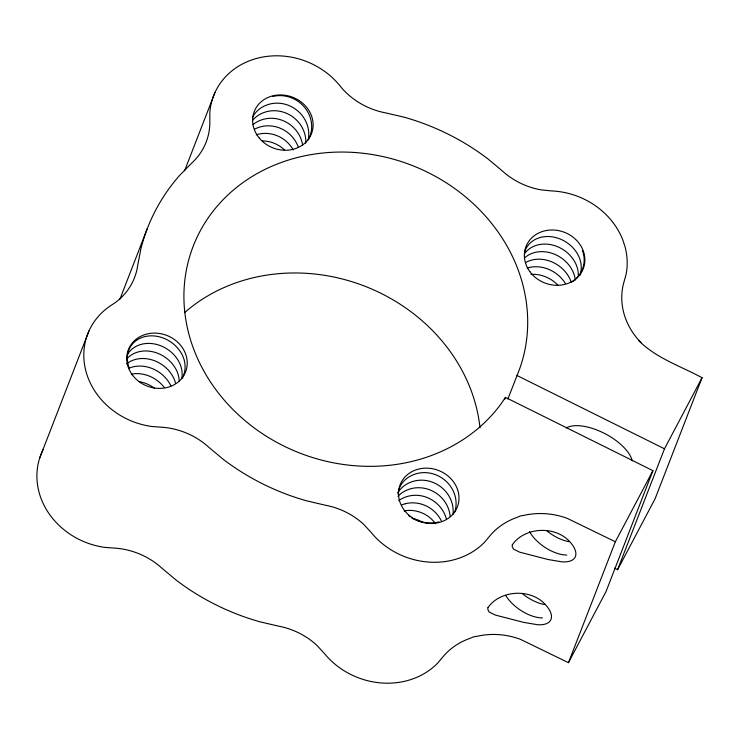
<?xml version="1.0" encoding="UTF-8"?>
<svg xmlns="http://www.w3.org/2000/svg" width="739" height="739" viewBox="0 0 739 739"><rect width="100%" height="100%" fill="white"/><g stroke="black" fill="none" stroke-linecap="round" stroke-linejoin="round"><path stroke-width="1.11" d="M39.675 458.115L89.031 330.804M119.884 299.277L147.273 228.656M184.611 170.746L214.91 92.643M504.608 399.513L505.439 397.379L652.925 470.678L606.026 591.588L568.457 662.671L520.228 639.235A70.066 62.03 21.2 0 0 478.318 636.03L473.357 636.907L470.373 638.228A70.066 62.03 21.2 0 0 444.084 655.493L437.488 663.317A73.937 65.457 21.2 0 1 324.218 653.294L316.772 645.23A69.752 61.753 21.2 0 0 278.215 626.072L259.648 621.73A223.196 197.618 21.2 0 1 176.63 580.475L162.137 568.393A69.752 61.753 21.2 0 0 116.392 548.246L104.883 547.396A73.937 65.457 21.2 0 1 43.121 449.654M507.869 399.042L519.6 368.973A174.376 154.386 21.2 0 0 333.234 152.243A174.376 154.386 21.2 0 0 211.234 383.079A174.376 154.386 21.2 0 0 501.495 403.245L505.439 397.379M568.457 662.671L615.356 541.761L652.925 470.678M614.488 568.18L617.582 569.723L664.481 448.804L702.05 377.721C680.564 366.064 656.056 358.166 638.524 340.43M702.05 377.721L655.151 498.64L617.582 569.723M516.995 375.504L664.481 448.804M615.356 541.761L567.127 518.316A70.066 62.03 21.2 0 0 525.217 515.12L520.265 515.998L517.272 517.318A70.066 62.03 21.2 0 0 490.982 534.583L484.387 542.408A73.937 65.457 21.2 0 1 371.117 532.376L363.671 524.321A69.752 61.753 21.2 0 0 325.114 505.162L306.546 500.82A223.196 197.618 21.2 0 1 223.529 459.566L209.035 447.483A69.752 61.753 21.2 0 0 163.291 427.336L151.781 426.486A73.937 65.457 21.2 0 1 87.036 374.95A73.937 65.457 21.2 0 1 111.663 304.995L114.73 303.008A69.752 61.753 21.2 0 0 137.75 265.033L140.983 248.369A223.196 197.618 21.2 0 1 179.438 175.605L191.503 163.301A69.752 61.753 21.2 0 0 209.848 123.007L209.839 112.513A73.937 65.457 21.2 0 1 261.07 57.365A73.937 65.457 21.2 0 1 339.875 85.706L342.305 88.68A69.752 61.753 21.2 0 0 385.878 112.928L404.436 117.27A223.196 197.618 21.2 0 1 487.454 158.525L501.957 170.607A69.752 61.753 21.2 0 0 540.514 189.775L551.58 190.93A73.937 65.457 21.2 0 1 622.728 239.75L624.982 246.558A73.937 65.457 21.2 0 1 626.118 274.243L623.42 284.007A70.066 62.03 21.2 0 0 641.064 342.711M566.37 427.881A39.056 18.059 27.9 0 1 603.883 433.109A39.056 18.059 27.9 0 1 632.27 460.905M184.538 312.68A174.376 154.386 21.2 0 1 365.02 286.279A174.376 154.386 21.2 0 1 479.99 427.798M302.62 145.269A30.345 28.156 35.2 0 0 263.869 119.182A30.345 25.015 12 0 0 253.006 124.577M272.663 96.513A30.345 28.156 35.2 0 1 304.699 107.469A30.345 28.156 35.2 0 1 308.181 139.902M308.292 139.163A30.345 28.156 35.2 0 0 269.735 104.07A30.345 25.015 12 0 0 252.784 116.993M305.78 143.144A30.345 28.156 35.2 0 0 266.807 111.626A30.345 25.015 12 0 0 252.452 120.512M254.336 129.307A30.345 25.015 12 0 1 260.941 126.729A30.345 28.156 35.2 0 1 298.408 147.449M293.207 149.888A30.345 28.156 35.2 0 0 258.013 134.295A30.345 25.015 12 0 0 256.276 134.794M262.336 140.937A30.345 28.156 35.2 0 1 284.515 149.989M126.646 363.81A30.345 25.311 32.8 0 1 174.524 380.003A30.345 27.86 4.9 0 1 175.577 383.375M127.219 358.433A30.345 25.311 32.8 0 1 154.386 352.17A30.345 25.311 32.8 0 1 177.452 372.447A30.345 27.86 4.9 0 1 179.207 381.019M129.196 367.976A30.345 25.311 32.8 0 1 145.98 336.365A30.345 25.311 32.8 0 1 183.318 357.334A30.345 27.86 4.9 0 1 182.598 377.786M127.32 354.702A30.345 25.311 32.8 0 1 154.608 343.977A30.345 25.311 32.8 0 1 180.381 364.89A30.345 27.86 4.9 0 1 181.785 378.673M129.371 368.059A30.345 25.311 32.8 0 1 170.885 385.915M131.33 374.146A30.345 25.311 32.8 0 1 164.15 387.264M139.08 381.601A30.345 25.311 32.8 0 1 154.516 388.252M397.933 496.294A30.345 25.015 12 0 1 411.217 488.627A30.345 28.156 35.2 0 1 450.153 516.533M438.929 521.919A30.345 25.015 12 0 1 411.789 517.808M410.228 516.81A30.345 25.015 12 0 1 408.741 515.739M398.025 493.985A30.345 25.015 12 0 1 417.082 473.514A30.345 28.156 35.2 0 1 447.215 482.355A30.345 28.156 35.2 0 1 454.744 512.062M452.97 514.39A30.345 28.156 35.2 0 0 414.145 481.08A30.345 25.015 12 0 0 397.961 492.608M446.291 518.676A30.345 28.156 35.2 0 0 408.279 496.192A30.345 25.015 12 0 0 398.764 500.571M405.351 503.749A30.345 28.156 35.2 0 1 441.414 521.004M401.933 504.848A30.345 25.015 12 0 1 405.351 503.739M412.307 518.445A30.345 28.156 35.2 0 1 422.874 522.399M404.196 510.908A30.345 28.156 35.2 0 1 435.585 523.72M524.33 254.031A30.345 25.311 32.8 0 1 551.673 244.831A30.345 25.311 32.8 0 1 576.549 265.56A30.345 27.86 4.9 0 1 578.304 275.878M524.505 252.193A30.345 25.311 32.8 0 1 550.98 236.683A30.345 25.311 32.8 0 1 579.478 258.003A30.345 27.86 4.9 0 1 580.05 275.185M575.256 279.942A30.345 27.86 4.9 0 0 573.612 273.125A30.345 25.311 32.8 0 0 524.514 257.976M525.494 262.65A30.345 25.311 32.8 0 1 570.684 280.672A30.345 27.86 4.9 0 1 571.265 282.353M582.406 250.456A30.345 27.86 4.9 0 1 572.466 281.735M530.962 274.363A30.345 25.311 32.8 0 1 557.862 285.115M527.11 268.137A30.345 25.311 32.8 0 1 565.335 283.406M542.408 617.943A30.327 16.332 34.7 0 1 505.938 595.819M544.735 604.576A30.327 16.332 34.7 0 1 522.196 593.463M566.795 555.063A30.327 16.332 34.7 0 1 529.503 531.572M569.122 541.705A30.327 16.332 34.7 0 1 546.583 530.593M487.98 607.606L487.749 609.195L489.098 611.975L495.287 615.051L523.905 622.441L537.687 624.732A30.687 14.189 27.9 0 0 544.588 603.726C529.771 588.401 500.174 590.082 487.98 607.606M512.367 544.726L512.136 546.315L513.485 549.105L519.674 552.181L548.292 559.562L562.074 561.862A30.687 14.189 27.9 0 0 568.975 540.846C554.158 525.531 524.561 527.203 512.367 544.726M132.253 374.765A30.687 27.177 21.2 0 0 184.445 374.396A30.687 27.177 21.2 0 0 154.275 333.095A30.687 27.177 21.2 0 0 132.253 374.765M405.148 511.296A30.687 27.177 21.2 0 0 456.942 507.924A30.687 27.177 21.2 0 0 424.14 468.221A30.687 27.177 21.2 0 0 405.148 511.296M529.881 271.666A30.687 27.177 21.2 0 0 582.073 271.287A30.687 27.177 21.2 0 0 551.904 229.986A30.687 27.177 21.2 0 0 529.881 271.666M259.269 138.064A30.687 27.177 21.2 0 0 311.064 134.692A30.687 27.177 21.2 0 0 278.27 94.998A30.687 27.177 21.2 0 0 259.269 138.064"/></g></svg>
